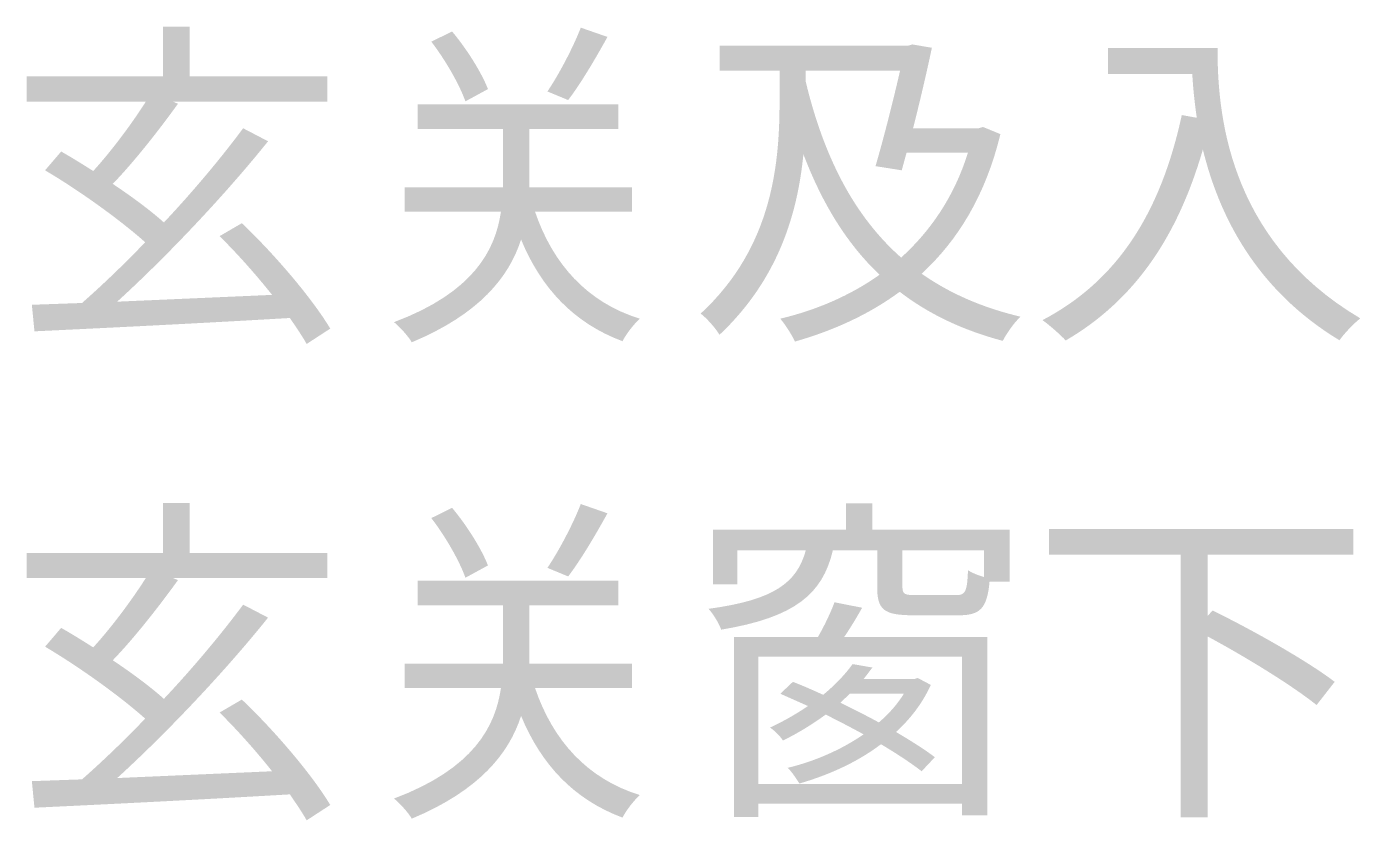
# Model space of a CAD drawing. Header units: millimetres. Extents: x -4600 to 229000, y -4300 to 19460.
# Drawn here: x 58600 to 59719, y 10570 to 11236 of the extents above; entities that cross this region are included whole.
import ezdxf

# ---------------------------------------------------------------- set-up
doc = ezdxf.new("R2010")
doc.units = ezdxf.units.MM
doc.header["$LTSCALE"] = 100
doc.layers.add('A-NOTE', color=7, linetype='Continuous', lineweight=18)

# ---------------------------------------------------------------- blocks, each defined once
blk = doc.blocks.new('A02_SHEET')
at = {"layer": 'A-NOTE'}
h = blk.add_hatch(color=256, dxfattribs=at)
edge = h.paths.add_edge_path()
edge.add_spline(control_points=[(18615.1, 11115.6), (18643.2, 11099), (18677.6, 11074.4), (18699.1, 11055.2)], knot_values=[0, 0, 0, 0, 1, 1, 1, 1], degree=3, periodic=0)
edge.add_spline(control_points=[(18699.1, 11055.2), (18681, 11036.3), (18662.7, 11018.8), (18646.1, 11004.2)], knot_values=[0, 0, 0, 0, 1, 1, 1, 1], degree=3, periodic=0)
edge.add_line((18646.1, 11004.2), (18604, 11002.7))
edge.add_line((18604, 11002.7), (18606.2, 10980.4))
edge.add_spline(control_points=[(18606.2, 10980.4), (18661, 10983), (18742.6, 10987), (18820.5, 10991.6)], knot_values=[0, 0, 0, 0, 1, 1, 1, 1], degree=3, periodic=0)
edge.add_spline(control_points=[(18820.5, 10991.6), (18826, 10983.5), (18830.9, 10976.4), (18834.6, 10969.8)], knot_values=[0, 0, 0, 0, 1, 1, 1, 1], degree=3, periodic=0)
edge.add_line((18834.6, 10969.8), (18854.4, 10982.7))
edge.add_spline(control_points=[(18854.4, 10982.7), (18839.7, 11007.3), (18808.8, 11044), (18780.2, 11071.2)], knot_values=[0, 0, 0, 0, 1, 1, 1, 1], degree=3, periodic=0)
edge.add_line((18780.2, 11071.2), (18761.5, 11060.3))
edge.add_spline(control_points=[(18761.5, 11060.3), (18776.1, 11046), (18791.9, 11028.2), (18805.6, 11011)], knot_values=[0, 0, 0, 0, 1, 1, 1, 1], degree=3, periodic=0)
edge.add_line((18805.6, 11011), (18675.6, 11005.3))
edge.add_spline(control_points=[(18675.6, 11005.3), (18717.4, 11043.4), (18766.7, 11095.6), (18802.2, 11140)], knot_values=[0, 0, 0, 0, 1, 1, 1, 1], degree=3, periodic=0)
edge.add_line((18802.2, 11140), (18781.3, 11150.9))
edge.add_spline(control_points=[(18781.3, 11150.9), (18763.2, 11126.5), (18739.8, 11098.4), (18714.8, 11071.8)], knot_values=[0, 0, 0, 0, 1, 1, 1, 1], degree=3, periodic=0)
edge.add_spline(control_points=[(18714.8, 11071.8), (18703.7, 11081.8), (18688.2, 11093.3), (18671.9, 11104.2)], knot_values=[0, 0, 0, 0, 1, 1, 1, 1], degree=3, periodic=0)
edge.add_spline(control_points=[(18671.9, 11104.2), (18689.6, 11122.5), (18710.5, 11149.1), (18726.6, 11171.5)], knot_values=[0, 0, 0, 0, 1, 1, 1, 1], degree=3, periodic=0)
edge.add_line((18726.6, 11171.5), (18722.6, 11173.2))
edge.add_line((18722.6, 11173.2), (18851.8, 11173.2))
edge.add_line((18851.8, 11173.2), (18851.8, 11194.4))
edge.add_line((18851.8, 11194.4), (18736.3, 11194.4))
edge.add_line((18736.3, 11194.4), (18736.3, 11236.2))
edge.add_line((18736.3, 11236.2), (18714, 11236.2))
edge.add_line((18714, 11236.2), (18714, 11194.4))
edge.add_line((18714, 11194.4), (18599.7, 11194.4))
edge.add_line((18599.7, 11194.4), (18599.7, 11173.2))
edge.add_line((18599.7, 11173.2), (18699.6, 11173.2))
edge.add_spline(control_points=[(18699.6, 11173.2), (18687.6, 11154.3), (18670.7, 11131.7), (18655.5, 11115)], knot_values=[0, 0, 0, 0, 1, 1, 1, 1], degree=3, periodic=0)
edge.add_spline(control_points=[(18655.5, 11115), (18646.4, 11120.8), (18637.2, 11126.5), (18628.6, 11131.4)], knot_values=[0, 0, 0, 0, 1, 1, 1, 1], degree=3, periodic=0)
edge.add_line((18628.6, 11131.4), (18615.1, 11115.6))
h = blk.add_hatch(color=256, dxfattribs=at)
edge = h.paths.add_edge_path()
edge.add_spline(control_points=[(19064.6, 11235.4), (19058.3, 11219), (19046.3, 11196.1), (19036.6, 11181.8)], knot_values=[0, 0, 0, 0, 1, 1, 1, 1], degree=3, periodic=0)
edge.add_line((19036.6, 11181.8), (19054, 11174.6))
edge.add_spline(control_points=[(19054, 11174.6), (19064.4, 11188.1), (19076.7, 11209), (19087, 11227.6)], knot_values=[0, 0, 0, 0, 1, 1, 1, 1], degree=3, periodic=0)
edge.add_line((19087, 11227.6), (19064.6, 11235.4))
h = blk.add_hatch(color=256, dxfattribs=at)
edge = h.paths.add_edge_path()
edge.add_spline(control_points=[(18939.2, 11223.6), (18950.9, 11208.4), (18962.9, 11187.5), (18967.8, 11173.5)], knot_values=[0, 0, 0, 0, 1, 1, 1, 1], degree=3, periodic=0)
edge.add_line((18967.8, 11173.5), (18986.7, 11183.8))
edge.add_spline(control_points=[(18986.7, 11183.8), (18981.6, 11197.3), (18968.9, 11217.6), (18956.6, 11232.2)], knot_values=[0, 0, 0, 0, 1, 1, 1, 1], degree=3, periodic=0)
edge.add_line((18956.6, 11232.2), (18939.2, 11223.6))
h = blk.add_hatch(color=256, dxfattribs=at)
edge = h.paths.add_edge_path()
edge.add_line((19181, 11220.2), (19181, 11199.3))
edge.add_line((19181, 11199.3), (19231.4, 11199.3))
edge.add_line((19231.4, 11199.3), (19231.4, 11175.2))
edge.add_spline(control_points=[(19231.4, 11175.2), (19231.4, 11123.9), (19226.8, 11052.3), (19165.2, 10995.3)], knot_values=[0, 0, 0, 0, 1, 1, 1, 1], degree=3, periodic=0)
edge.add_spline(control_points=[(19165.2, 10995.3), (19170.1, 10991.6), (19177.8, 10983), (19181, 10977.5)], knot_values=[0, 0, 0, 0, 1, 1, 1, 1], degree=3, periodic=0)
edge.add_spline(control_points=[(19181, 10977.5), (19230.8, 11024.5), (19246.6, 11080.1), (19251.4, 11129.1)], knot_values=[0, 0, 0, 0, 1, 1, 1, 1], degree=3, periodic=0)
edge.add_spline(control_points=[(19251.4, 11129.1), (19266.9, 11088.4), (19287.2, 11054.6), (19315.3, 11027.9)], knot_values=[0, 0, 0, 0, 1, 1, 1, 1], degree=3, periodic=0)
edge.add_spline(control_points=[(19315.3, 11027.9), (19290.4, 11010.2), (19262, 10998.2), (19232, 10991)], knot_values=[0, 0, 0, 0, 1, 1, 1, 1], degree=3, periodic=0)
edge.add_spline(control_points=[(19232, 10991), (19236.2, 10986.1), (19241.7, 10977.5), (19244.3, 10971.8)], knot_values=[0, 0, 0, 0, 1, 1, 1, 1], degree=3, periodic=0)
edge.add_spline(control_points=[(19244.3, 10971.8), (19276.4, 10981), (19306.2, 10994.4), (19332.2, 11013.6)], knot_values=[0, 0, 0, 0, 1, 1, 1, 1], degree=3, periodic=0)
edge.add_spline(control_points=[(19332.2, 11013.6), (19356, 10995.3), (19384.4, 10981.5), (19418.7, 10972.4)], knot_values=[0, 0, 0, 0, 1, 1, 1, 1], degree=3, periodic=0)
edge.add_spline(control_points=[(19418.7, 10972.4), (19421.9, 10978.7), (19428.5, 10988.1), (19433.6, 10992.7)], knot_values=[0, 0, 0, 0, 1, 1, 1, 1], degree=3, periodic=0)
edge.add_spline(control_points=[(19433.6, 10992.7), (19401, 11000.4), (19373.8, 11012.5), (19350.6, 11028.8)], knot_values=[0, 0, 0, 0, 1, 1, 1, 1], degree=3, periodic=0)
edge.add_spline(control_points=[(19350.6, 11028.8), (19381.2, 11056.9), (19404.4, 11095), (19416.7, 11146)], knot_values=[0, 0, 0, 0, 1, 1, 1, 1], degree=3, periodic=0)
edge.add_line((19416.7, 11146), (19402.1, 11152))
edge.add_line((19402.1, 11152), (19398.4, 11150.9))
edge.add_line((19398.4, 11150.9), (19343.4, 11150.9))
edge.add_spline(control_points=[(19343.4, 11150.9), (19349.4, 11174.3), (19355.1, 11199), (19359.2, 11218.5)], knot_values=[0, 0, 0, 0, 1, 1, 1, 1], degree=3, periodic=0)
edge.add_line((19359.2, 11218.5), (19342.8, 11221.3))
edge.add_line((19342.8, 11221.3), (19339.1, 11220.2))
edge.add_line((19339.1, 11220.2), (19181, 11220.2))
edge = h.paths.add_edge_path(flags=0)
edge.add_spline(control_points=[(19333.4, 11042.3), (19293, 11078.1), (19268.3, 11128.2), (19253.4, 11189.8)], knot_values=[0, 0, 0, 0, 1, 1, 1, 1], degree=3, periodic=0)
edge.add_line((19253.4, 11189.8), (19253.4, 11199.3))
edge.add_line((19253.4, 11199.3), (19332.5, 11199.3))
edge.add_spline(control_points=[(19332.5, 11199.3), (19327.1, 11175.5), (19319, 11143.4), (19311.9, 11119.1)], knot_values=[0, 0, 0, 0, 1, 1, 1, 1], degree=3, periodic=0)
edge.add_line((19311.9, 11119.1), (19333.9, 11115.6))
edge.add_line((19333.9, 11115.6), (19338, 11130.5))
edge.add_line((19338, 11130.5), (19389.5, 11130.5))
edge.add_spline(control_points=[(19389.5, 11130.5), (19378.1, 11093.8), (19358.3, 11064.9), (19333.4, 11042.3)], knot_values=[0, 0, 0, 0, 1, 1, 1, 1], degree=3, periodic=0)
h = blk.add_hatch(color=256, dxfattribs=at)
edge = h.paths.add_edge_path()
edge.add_spline(control_points=[(19568.9, 11162), (19551.4, 11080.9), (19515.6, 11023.1), (19452, 10989.8)], knot_values=[0, 0, 0, 0, 1, 1, 1, 1], degree=3, periodic=0)
edge.add_spline(control_points=[(19452, 10989.8), (19457.7, 10985.8), (19467.7, 10977), (19471.5, 10972.7)], knot_values=[0, 0, 0, 0, 1, 1, 1, 1], degree=3, periodic=0)
edge.add_spline(control_points=[(19471.5, 10972.7), (19528.8, 11006.2), (19565.1, 11058.9), (19586.6, 11133.1)], knot_values=[0, 0, 0, 0, 1, 1, 1, 1], degree=3, periodic=0)
edge.add_spline(control_points=[(19586.6, 11133.1), (19599.8, 11078.7), (19630.5, 11015.6), (19701.2, 10972.9)], knot_values=[0, 0, 0, 0, 1, 1, 1, 1], degree=3, periodic=0)
edge.add_spline(control_points=[(19701.2, 10972.9), (19705, 10978.4), (19713.5, 10987.3), (19718.7, 10991.3)], knot_values=[0, 0, 0, 0, 1, 1, 1, 1], degree=3, periodic=0)
edge.add_spline(control_points=[(19718.7, 10991.3), (19605.5, 11058.3), (19598.9, 11167.2), (19598.9, 11218.2)], knot_values=[0, 0, 0, 0, 1, 1, 1, 1], degree=3, periodic=0)
edge.add_line((19598.9, 11218.2), (19507, 11218.2))
edge.add_line((19507, 11218.2), (19507, 11196.4))
edge.add_line((19507, 11196.4), (19577.7, 11196.4))
edge.add_spline(control_points=[(19577.7, 11196.4), (19578.3, 11185.5), (19579.5, 11173.2), (19581.5, 11159.7)], knot_values=[0, 0, 0, 0, 1, 1, 1, 1], degree=3, periodic=0)
edge.add_line((19581.5, 11159.7), (19568.9, 11162))
h = blk.add_hatch(color=256, dxfattribs=at)
edge = h.paths.add_edge_path()
edge.add_line((18916.8, 11101.3), (18916.8, 11080.9))
edge.add_line((18916.8, 11080.9), (18997.6, 11080.9))
edge.add_spline(control_points=[(18997.6, 11080.9), (18993, 11048.9), (18975, 11013.3), (18907.9, 10988.1)], knot_values=[0, 0, 0, 0, 1, 1, 1, 1], degree=3, periodic=0)
edge.add_spline(control_points=[(18907.9, 10988.1), (18913.1, 10983.8), (18920, 10976.1), (18922.8, 10971.2)], knot_values=[0, 0, 0, 0, 1, 1, 1, 1], degree=3, periodic=0)
edge.add_spline(control_points=[(18922.8, 10971.2), (18979.8, 10995), (19004.5, 11026.2), (19014.5, 11057.5)], knot_values=[0, 0, 0, 0, 1, 1, 1, 1], degree=3, periodic=0)
edge.add_spline(control_points=[(19014.5, 11057.5), (19031.4, 11016.5), (19058.9, 10987.3), (19099.6, 10972.1)], knot_values=[0, 0, 0, 0, 1, 1, 1, 1], degree=3, periodic=0)
edge.add_spline(control_points=[(19099.6, 10972.1), (19102.7, 10978.1), (19109, 10986.4), (19114.2, 10991)], knot_values=[0, 0, 0, 0, 1, 1, 1, 1], degree=3, periodic=0)
edge.add_spline(control_points=[(19114.2, 10991), (19069.8, 11004.7), (19041.1, 11037.1), (19026.2, 11080.9)], knot_values=[0, 0, 0, 0, 1, 1, 1, 1], degree=3, periodic=0)
edge.add_line((19026.2, 11080.9), (19107.6, 11080.9))
edge.add_line((19107.6, 11080.9), (19107.6, 11101.3))
edge.add_line((19107.6, 11101.3), (19021.4, 11101.3))
edge.add_line((19021.4, 11101.3), (19021.4, 11106.4))
edge.add_line((19021.4, 11106.4), (19021.4, 11150.3))
edge.add_line((19021.4, 11150.3), (19096.2, 11150.3))
edge.add_line((19096.2, 11150.3), (19096.2, 11170.9))
edge.add_line((19096.2, 11170.9), (18927.7, 11170.9))
edge.add_line((18927.7, 11170.9), (18927.7, 11150.3))
edge.add_line((18927.7, 11150.3), (18999.3, 11150.3))
edge.add_line((18999.3, 11150.3), (18999.3, 11106.7))
edge.add_line((18999.3, 11106.7), (18999.3, 11101.3))
edge.add_line((18999.3, 11101.3), (18916.8, 11101.3))
h = blk.add_hatch(color=256, dxfattribs=at)
edge = h.paths.add_edge_path()
edge.add_spline(control_points=[(18615.1, 10715.6), (18643.2, 10699), (18677.6, 10674.4), (18699.1, 10655.2)], knot_values=[0, 0, 0, 0, 1, 1, 1, 1], degree=3, periodic=0)
edge.add_spline(control_points=[(18699.1, 10655.2), (18681, 10636.3), (18662.7, 10618.8), (18646.1, 10604.2)], knot_values=[0, 0, 0, 0, 1, 1, 1, 1], degree=3, periodic=0)
edge.add_line((18646.1, 10604.2), (18604, 10602.7))
edge.add_line((18604, 10602.7), (18606.2, 10580.4))
edge.add_spline(control_points=[(18606.2, 10580.4), (18661, 10583), (18742.6, 10587), (18820.5, 10591.6)], knot_values=[0, 0, 0, 0, 1, 1, 1, 1], degree=3, periodic=0)
edge.add_spline(control_points=[(18820.5, 10591.6), (18826, 10583.5), (18830.9, 10576.4), (18834.6, 10569.8)], knot_values=[0, 0, 0, 0, 1, 1, 1, 1], degree=3, periodic=0)
edge.add_line((18834.6, 10569.8), (18854.4, 10582.7))
edge.add_spline(control_points=[(18854.4, 10582.7), (18839.7, 10607.3), (18808.8, 10644), (18780.2, 10671.2)], knot_values=[0, 0, 0, 0, 1, 1, 1, 1], degree=3, periodic=0)
edge.add_line((18780.2, 10671.2), (18761.5, 10660.3))
edge.add_spline(control_points=[(18761.5, 10660.3), (18776.1, 10646), (18791.9, 10628.2), (18805.6, 10611)], knot_values=[0, 0, 0, 0, 1, 1, 1, 1], degree=3, periodic=0)
edge.add_line((18805.6, 10611), (18675.6, 10605.3))
edge.add_spline(control_points=[(18675.6, 10605.3), (18717.4, 10643.4), (18766.7, 10695.6), (18802.2, 10740)], knot_values=[0, 0, 0, 0, 1, 1, 1, 1], degree=3, periodic=0)
edge.add_line((18802.2, 10740), (18781.3, 10750.9))
edge.add_spline(control_points=[(18781.3, 10750.9), (18763.2, 10726.5), (18739.8, 10698.4), (18714.8, 10671.8)], knot_values=[0, 0, 0, 0, 1, 1, 1, 1], degree=3, periodic=0)
edge.add_spline(control_points=[(18714.8, 10671.8), (18703.7, 10681.8), (18688.2, 10693.3), (18671.9, 10704.2)], knot_values=[0, 0, 0, 0, 1, 1, 1, 1], degree=3, periodic=0)
edge.add_spline(control_points=[(18671.9, 10704.2), (18689.6, 10722.5), (18710.5, 10749.1), (18726.6, 10771.5)], knot_values=[0, 0, 0, 0, 1, 1, 1, 1], degree=3, periodic=0)
edge.add_line((18726.6, 10771.5), (18722.6, 10773.2))
edge.add_line((18722.6, 10773.2), (18851.8, 10773.2))
edge.add_line((18851.8, 10773.2), (18851.8, 10794.4))
edge.add_line((18851.8, 10794.4), (18736.3, 10794.4))
edge.add_line((18736.3, 10794.4), (18736.3, 10836.2))
edge.add_line((18736.3, 10836.2), (18714, 10836.2))
edge.add_line((18714, 10836.2), (18714, 10794.4))
edge.add_line((18714, 10794.4), (18599.7, 10794.4))
edge.add_line((18599.7, 10794.4), (18599.7, 10773.2))
edge.add_line((18599.7, 10773.2), (18699.6, 10773.2))
edge.add_spline(control_points=[(18699.6, 10773.2), (18687.6, 10754.3), (18670.7, 10731.7), (18655.5, 10715)], knot_values=[0, 0, 0, 0, 1, 1, 1, 1], degree=3, periodic=0)
edge.add_spline(control_points=[(18655.5, 10715), (18646.4, 10720.8), (18637.2, 10726.5), (18628.6, 10731.4)], knot_values=[0, 0, 0, 0, 1, 1, 1, 1], degree=3, periodic=0)
edge.add_line((18628.6, 10731.4), (18615.1, 10715.6))
h = blk.add_hatch(color=256, dxfattribs=at)
edge = h.paths.add_edge_path()
edge.add_spline(control_points=[(19064.6, 10835.4), (19058.3, 10819), (19046.3, 10796.1), (19036.6, 10781.8)], knot_values=[0, 0, 0, 0, 1, 1, 1, 1], degree=3, periodic=0)
edge.add_line((19036.6, 10781.8), (19054, 10774.6))
edge.add_spline(control_points=[(19054, 10774.6), (19064.4, 10788.1), (19076.7, 10809), (19087, 10827.6)], knot_values=[0, 0, 0, 0, 1, 1, 1, 1], degree=3, periodic=0)
edge.add_line((19087, 10827.6), (19064.6, 10835.4))
h = blk.add_hatch(color=256, dxfattribs=at)
edge = h.paths.add_edge_path()
edge.add_line((19175.5, 10813.9), (19175.5, 10768))
edge.add_line((19175.5, 10768), (19196.1, 10768))
edge.add_line((19196.1, 10768), (19196.1, 10796.4))
edge.add_line((19196.1, 10796.4), (19253.4, 10796.4))
edge.add_spline(control_points=[(19253.4, 10796.4), (19246, 10769.8), (19227.7, 10754.9), (19171.8, 10747.4)], knot_values=[0, 0, 0, 0, 1, 1, 1, 1], degree=3, periodic=0)
edge.add_spline(control_points=[(19171.8, 10747.4), (19175.5, 10743.4), (19180.7, 10735.1), (19182.4, 10729.9)], knot_values=[0, 0, 0, 0, 1, 1, 1, 1], degree=3, periodic=0)
edge.add_spline(control_points=[(19182.4, 10729.9), (19245.1, 10740.3), (19267.5, 10760.3), (19276.1, 10796.4)], knot_values=[0, 0, 0, 0, 1, 1, 1, 1], degree=3, periodic=0)
edge.add_line((19276.1, 10796.4), (19313.3, 10796.4))
edge.add_line((19313.3, 10796.4), (19313.3, 10765.8))
edge.add_spline(control_points=[(19313.3, 10765.8), (19313.3, 10746.6), (19319, 10742), (19343.4, 10742), (19348.3, 10742), (19376.9, 10742), (19382.1, 10742), (19399.5, 10742), (19405.6, 10747.7), (19407.6, 10770.3)], knot_values=[0, 0, 0, 0, 1, 1, 1, 2, 2, 2, 3, 3, 3, 3], degree=3, periodic=0)
edge.add_line((19407.6, 10770.3), (19424.5, 10770.3))
edge.add_line((19424.5, 10770.3), (19424.5, 10813.9))
edge.add_line((19424.5, 10813.9), (19309.3, 10813.9))
edge.add_line((19309.3, 10813.9), (19309.3, 10835.9))
edge.add_line((19309.3, 10835.9), (19287.2, 10835.9))
edge.add_line((19287.2, 10835.9), (19287.2, 10813.9))
edge.add_line((19287.2, 10813.9), (19175.5, 10813.9))
edge = h.paths.add_edge_path(flags=0)
edge.add_spline(control_points=[(19403, 10774.1), (19398.1, 10775.5), (19393, 10777.5), (19389.5, 10779.8)], knot_values=[0, 0, 0, 0, 1, 1, 1, 1], degree=3, periodic=0)
edge.add_spline(control_points=[(19389.5, 10779.8), (19388.9, 10761.5), (19387.2, 10758.9), (19379.5, 10758.9), (19373.5, 10758.9), (19350.6, 10758.9), (19346, 10758.9), (19336.2, 10758.9), (19334.5, 10759.7), (19334.5, 10765.8)], knot_values=[0, 0, 0, 0, 1, 1, 1, 2, 2, 2, 3, 3, 3, 3], degree=3, periodic=0)
edge.add_line((19334.5, 10765.8), (19334.5, 10796.4))
edge.add_line((19334.5, 10796.4), (19403, 10796.4))
edge.add_line((19403, 10796.4), (19403, 10774.1))
h = blk.add_hatch(color=256, dxfattribs=at)
edge = h.paths.add_edge_path()
edge.add_spline(control_points=[(18939.2, 10823.6), (18950.9, 10808.4), (18962.9, 10787.5), (18967.8, 10773.5)], knot_values=[0, 0, 0, 0, 1, 1, 1, 1], degree=3, periodic=0)
edge.add_line((18967.8, 10773.5), (18986.7, 10783.8))
edge.add_spline(control_points=[(18986.7, 10783.8), (18981.6, 10797.3), (18968.9, 10817.6), (18956.6, 10832.2)], knot_values=[0, 0, 0, 0, 1, 1, 1, 1], degree=3, periodic=0)
edge.add_line((18956.6, 10832.2), (18939.2, 10823.6))
h = blk.add_hatch(color=256, dxfattribs=at)
edge = h.paths.add_edge_path()
edge.add_line((19457.4, 10814.5), (19457.4, 10793))
edge.add_line((19457.4, 10793), (19568, 10793))
edge.add_line((19568, 10793), (19568, 10572.4))
edge.add_line((19568, 10572.4), (19590.6, 10572.4))
edge.add_line((19590.6, 10572.4), (19590.6, 10724.2))
edge.add_spline(control_points=[(19590.6, 10724.2), (19623.6, 10706.4), (19662, 10682.7), (19682, 10666.6)], knot_values=[0, 0, 0, 0, 1, 1, 1, 1], degree=3, periodic=0)
edge.add_line((19682, 10666.6), (19697.2, 10686.1))
edge.add_spline(control_points=[(19697.2, 10686.1), (19674.3, 10703.6), (19628.7, 10729.4), (19594.7, 10746)], knot_values=[0, 0, 0, 0, 1, 1, 1, 1], degree=3, periodic=0)
edge.add_line((19594.7, 10746), (19590.6, 10741.4))
edge.add_line((19590.6, 10741.4), (19590.6, 10793))
edge.add_line((19590.6, 10793), (19712.7, 10793))
edge.add_line((19712.7, 10793), (19712.7, 10814.5))
edge.add_line((19712.7, 10814.5), (19457.4, 10814.5))
h = blk.add_hatch(color=256, dxfattribs=at)
edge = h.paths.add_edge_path()
edge.add_line((18916.8, 10701.3), (18916.8, 10680.9))
edge.add_line((18916.8, 10680.9), (18997.6, 10680.9))
edge.add_spline(control_points=[(18997.6, 10680.9), (18993, 10648.9), (18975, 10613.3), (18907.9, 10588.1)], knot_values=[0, 0, 0, 0, 1, 1, 1, 1], degree=3, periodic=0)
edge.add_spline(control_points=[(18907.9, 10588.1), (18913.1, 10583.8), (18920, 10576.1), (18922.8, 10571.2)], knot_values=[0, 0, 0, 0, 1, 1, 1, 1], degree=3, periodic=0)
edge.add_spline(control_points=[(18922.8, 10571.2), (18979.8, 10595), (19004.5, 10626.2), (19014.5, 10657.5)], knot_values=[0, 0, 0, 0, 1, 1, 1, 1], degree=3, periodic=0)
edge.add_spline(control_points=[(19014.5, 10657.5), (19031.4, 10616.5), (19058.9, 10587.3), (19099.6, 10572.1)], knot_values=[0, 0, 0, 0, 1, 1, 1, 1], degree=3, periodic=0)
edge.add_spline(control_points=[(19099.6, 10572.1), (19102.7, 10578.1), (19109, 10586.4), (19114.2, 10591)], knot_values=[0, 0, 0, 0, 1, 1, 1, 1], degree=3, periodic=0)
edge.add_spline(control_points=[(19114.2, 10591), (19069.8, 10604.7), (19041.1, 10637.1), (19026.2, 10680.9)], knot_values=[0, 0, 0, 0, 1, 1, 1, 1], degree=3, periodic=0)
edge.add_line((19026.2, 10680.9), (19107.6, 10680.9))
edge.add_line((19107.6, 10680.9), (19107.6, 10701.3))
edge.add_line((19107.6, 10701.3), (19021.4, 10701.3))
edge.add_line((19021.4, 10701.3), (19021.4, 10706.4))
edge.add_line((19021.4, 10706.4), (19021.4, 10750.3))
edge.add_line((19021.4, 10750.3), (19096.2, 10750.3))
edge.add_line((19096.2, 10750.3), (19096.2, 10770.9))
edge.add_line((19096.2, 10770.9), (18927.7, 10770.9))
edge.add_line((18927.7, 10770.9), (18927.7, 10750.3))
edge.add_line((18927.7, 10750.3), (18999.3, 10750.3))
edge.add_line((18999.3, 10750.3), (18999.3, 10706.7))
edge.add_line((18999.3, 10706.7), (18999.3, 10701.3))
edge.add_line((18999.3, 10701.3), (18916.8, 10701.3))
h = blk.add_hatch(color=256, dxfattribs=at)
edge = h.paths.add_edge_path()
edge.add_spline(control_points=[(19277.5, 10752.9), (19274.4, 10744.5), (19268.9, 10732.8), (19263.5, 10723.6)], knot_values=[0, 0, 0, 0, 1, 1, 1, 1], degree=3, periodic=0)
edge.add_line((19263.5, 10723.6), (19193.3, 10723.6))
edge.add_line((19193.3, 10723.6), (19193.3, 10572.7))
edge.add_line((19193.3, 10572.7), (19213.6, 10572.7))
edge.add_line((19213.6, 10572.7), (19213.6, 10583.8))
edge.add_line((19213.6, 10583.8), (19384.4, 10583.8))
edge.add_line((19384.4, 10583.8), (19384.4, 10574.1))
edge.add_line((19384.4, 10574.1), (19405.6, 10574.1))
edge.add_line((19405.6, 10574.1), (19405.6, 10723.6))
edge.add_line((19405.6, 10723.6), (19285.5, 10723.6))
edge.add_spline(control_points=[(19285.5, 10723.6), (19290.7, 10731.1), (19295.8, 10739.7), (19300.7, 10748.3)], knot_values=[0, 0, 0, 0, 1, 1, 1, 1], degree=3, periodic=0)
edge.add_line((19300.7, 10748.3), (19277.5, 10752.9))
h.paths.add_polyline_path([(19213.6, 10600.2), (19213.6, 10707.3), (19384.4, 10707.3), (19384.4, 10600.2), (19213.6, 10600.2)], flags=0)
edge = h.paths.add_edge_path(flags=0)
edge.add_line((19232, 10676.1), (19255.2, 10665.8))
edge.add_spline(control_points=[(19255.2, 10665.8), (19245.7, 10659.2), (19235.1, 10653.2), (19223.4, 10647.7)], knot_values=[0, 0, 0, 0, 1, 1, 1, 1], degree=3, periodic=0)
edge.add_spline(control_points=[(19223.4, 10647.7), (19226.8, 10645.4), (19232, 10640.6), (19234.2, 10636.8)], knot_values=[0, 0, 0, 0, 1, 1, 1, 1], degree=3, periodic=0)
edge.add_spline(control_points=[(19234.2, 10636.8), (19247.7, 10643.4), (19259.5, 10650.9), (19270.1, 10658.6)], knot_values=[0, 0, 0, 0, 1, 1, 1, 1], degree=3, periodic=0)
edge.add_spline(control_points=[(19270.1, 10658.6), (19280.9, 10653.2), (19291.5, 10647.7), (19301.9, 10642)], knot_values=[0, 0, 0, 0, 1, 1, 1, 1], degree=3, periodic=0)
edge.add_spline(control_points=[(19301.9, 10642), (19282.9, 10628.8), (19260, 10619.1), (19238.3, 10613.9)], knot_values=[0, 0, 0, 0, 1, 1, 1, 1], degree=3, periodic=0)
edge.add_spline(control_points=[(19238.3, 10613.9), (19241.7, 10610.5), (19245.7, 10604.5), (19248, 10600.7)], knot_values=[0, 0, 0, 0, 1, 1, 1, 1], degree=3, periodic=0)
edge.add_spline(control_points=[(19248, 10600.7), (19271.8, 10607.6), (19296.1, 10618.2), (19316.5, 10633.7)], knot_values=[0, 0, 0, 0, 1, 1, 1, 1], degree=3, periodic=0)
edge.add_spline(control_points=[(19316.5, 10633.7), (19329.9, 10625.7), (19341.7, 10617.9), (19350.6, 10611)], knot_values=[0, 0, 0, 0, 1, 1, 1, 1], degree=3, periodic=0)
edge.add_line((19350.6, 10611), (19361.7, 10622.8))
edge.add_spline(control_points=[(19361.7, 10622.8), (19353.1, 10629.4), (19341.7, 10636.5), (19329.1, 10644)], knot_values=[0, 0, 0, 0, 1, 1, 1, 1], degree=3, periodic=0)
edge.add_spline(control_points=[(19329.1, 10644), (19341.4, 10655.2), (19351.4, 10668.3), (19358.3, 10683.5)], knot_values=[0, 0, 0, 0, 1, 1, 1, 1], degree=3, periodic=0)
edge.add_line((19358.3, 10683.5), (19347.4, 10689.3))
edge.add_line((19347.4, 10689.3), (19344.3, 10688.4))
edge.add_line((19344.3, 10688.4), (19301.9, 10688.4))
edge.add_line((19301.9, 10688.4), (19309.3, 10698.1))
edge.add_line((19309.3, 10698.1), (19292.7, 10701))
edge.add_spline(control_points=[(19292.7, 10701), (19286.7, 10692.7), (19278.4, 10683.8), (19268, 10675.2)], knot_values=[0, 0, 0, 0, 1, 1, 1, 1], degree=3, periodic=0)
edge.add_spline(control_points=[(19268, 10675.2), (19259.2, 10679.2), (19250.6, 10683), (19242.6, 10686.1)], knot_values=[0, 0, 0, 0, 1, 1, 1, 1], degree=3, periodic=0)
edge.add_line((19242.6, 10686.1), (19232, 10676.1))
edge = h.paths.add_edge_path(flags=0)
edge.add_spline(control_points=[(19335.7, 10676.1), (19330.2, 10667.2), (19323.1, 10659.2), (19314.7, 10652)], knot_values=[0, 0, 0, 0, 1, 1, 1, 1], degree=3, periodic=0)
edge.add_spline(control_points=[(19314.7, 10652), (19304.4, 10657.7), (19293.3, 10663.2), (19282.4, 10668.6)], knot_values=[0, 0, 0, 0, 1, 1, 1, 1], degree=3, periodic=0)
edge.add_line((19282.4, 10668.6), (19290.4, 10676.1))
edge.add_line((19290.4, 10676.1), (19335.7, 10676.1))

msp = doc.modelspace()

# ---------------------------------------------------------------- block references
msp.add_blockref('A02_SHEET', (40000, 0))

doc.saveas('drawing.dxf')
